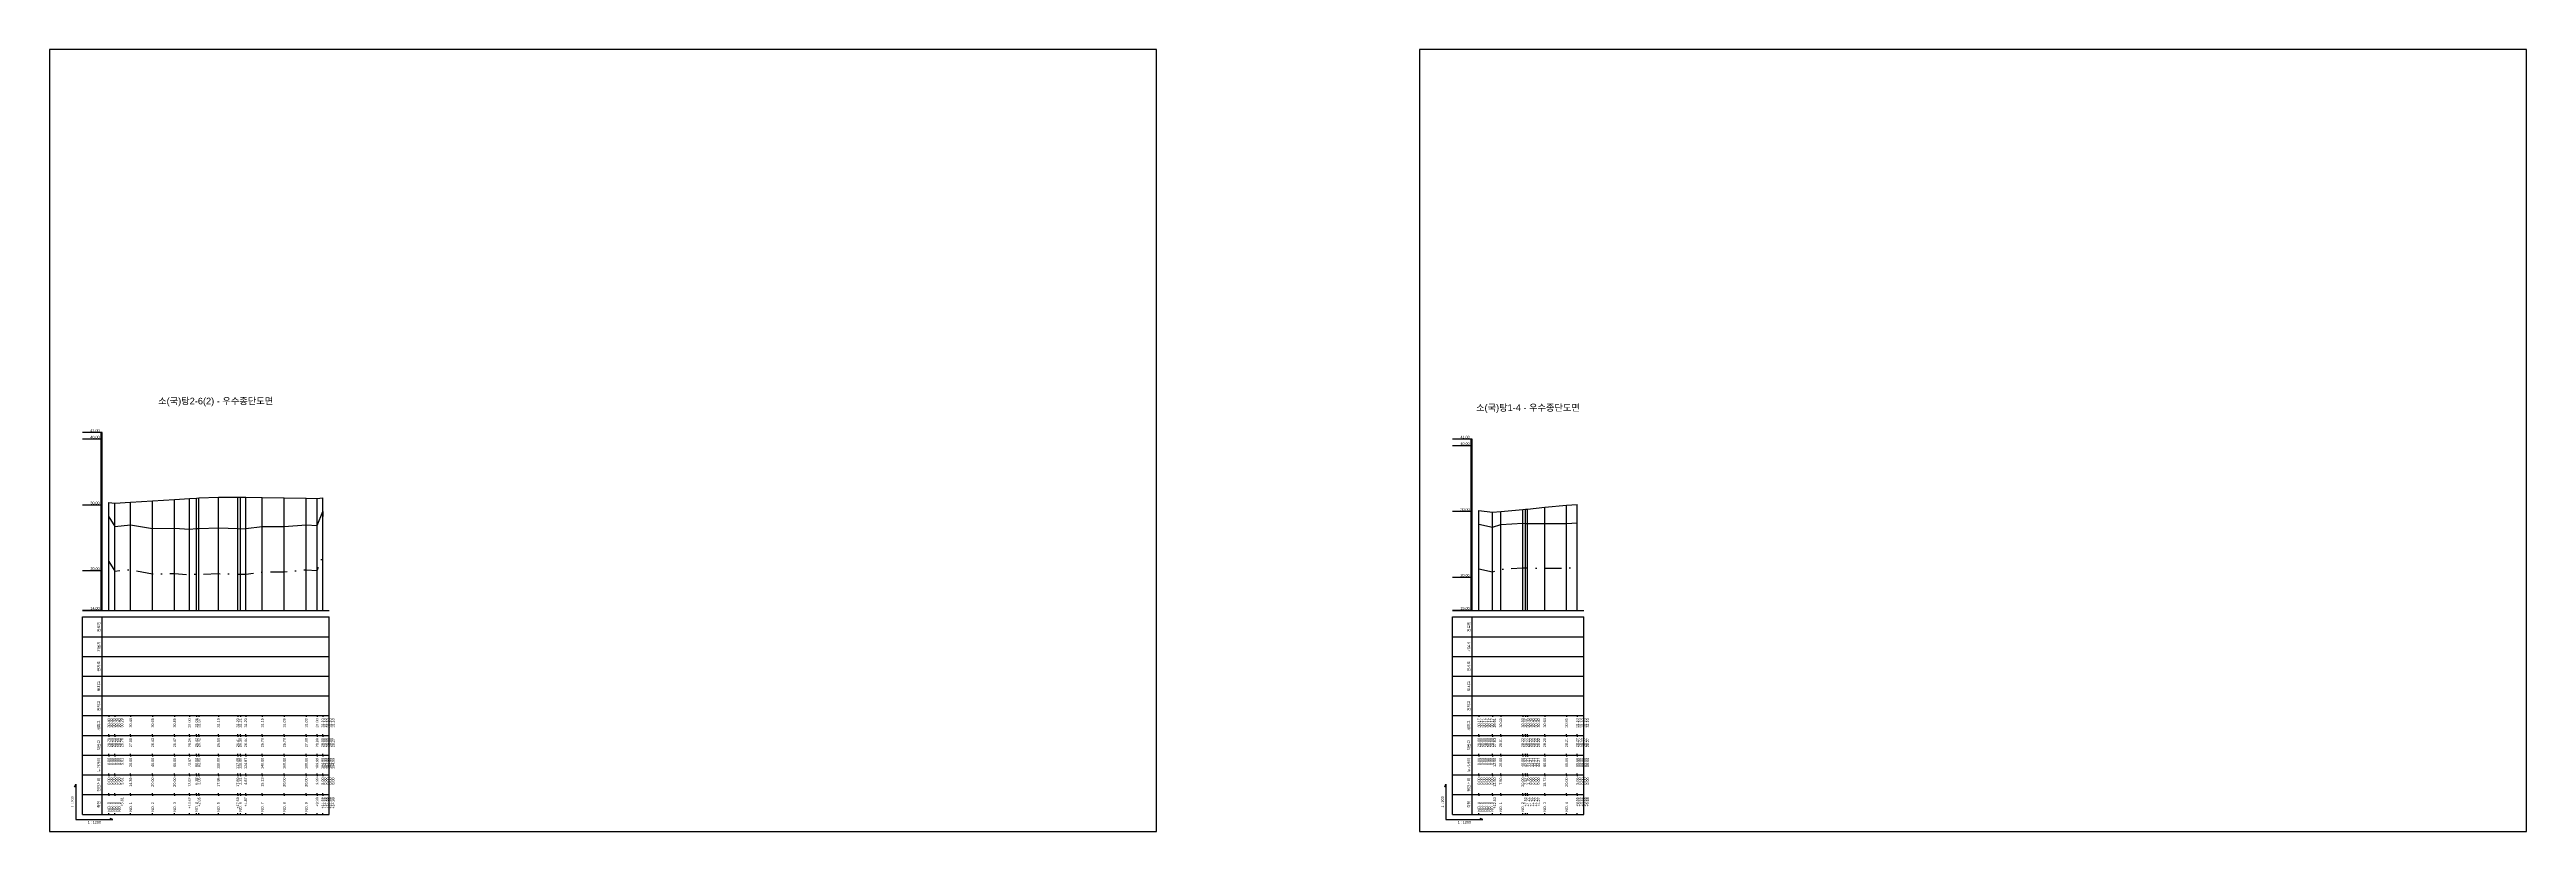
# Model space of a CAD drawing. Header units: millimetres. Extents: x -7351 to 135086, y 1419 to 5643.
# Drawn here: x 71244 to 73126, y 1419 to 2013 of the extents above; entities that cross this region are included whole.
import ezdxf
from ezdxf.enums import TextEntityAlignment as Align

# ---------------------------------------------------------------- set-up
doc = ezdxf.new("R2010")
doc.units = ezdxf.units.MM
doc.linetypes.add('DASHDOT', pattern=[25.4, 12.7, -6.35, 0, -6.35])
for name, color, linetype in [('KZ_종단_계획선', 1, 'Continuous'), ('KZ_종단_노선명', 7, 'Continuous'), ('KZ_종단_도각', 7, 'Continuous'), ('KZ_종단_수직선', 7, 'Continuous'), ('KZ_종단_암선1', 56, 'DASHDOT'), ('KZ_종단_지반선', 3, 'Continuous'), ('KZ_종단_테이블문자', 7, 'Continuous'), ('KZ_종단_테이블선', 7, 'Continuous'), ('KZ_종단_폴대', 7, 'Continuous')]:
    doc.layers.add(name, color=color, linetype=linetype)
doc.styles.get("Standard").update_dxf_attribs({"font": 'arial.ttf'})

msp = doc.modelspace()

# ---------------------------------------------------------------- linework, layer by layer
at = {"layer": 'KZ_종단_계획선'}
for points in [[(71289.4, 1669), (71289.4, 1669), (71289.4, 1669), (71289.4, 1669), (71289.4, 1669), (71294, 1668.5), (71306, 1669.2), (71322.7, 1670.3), (71339.4, 1671.3), (71350.7, 1672), (71356, 1672.3), (71357.7, 1672.4), (71372.7, 1673), (71387.4, 1673.1), (71389.4, 1673.1), (71393.4, 1673), (71406, 1672.8), (71422.7, 1672.5), (71439.4, 1672.2), (71447.7, 1672), (71451.8, 1672.5), (71451.8, 1672.5), (71451.8, 1672.5), (71451.8, 1672.5), (71451.8, 1672.5)], [(72330.4, 1662.9), (72330.4, 1662.9), (72330.4, 1662.9), (72330.4, 1662.9), (72330.4, 1662.9), (72330.4, 1662.9), (72340.8, 1661.6), (72347, 1662.2), (72363.7, 1663.7), (72365.8, 1663.9), (72367.3, 1664), (72367.3, 1664), (72367.3, 1664), (72367.3, 1664), (72367.3, 1664), (72380.4, 1665.3), (72397, 1666.8), (72405.1, 1667.5)]]:
    msp.add_lwpolyline(points, dxfattribs=at)
at = {"layer": 'KZ_종단_도각'}
for points in [[(71244.4, 1419), (72085.4, 1419), (72085.4, 2013), (71244.4, 2013)], [(72285.4, 1419), (73126.4, 1419), (73126.4, 2013), (72285.4, 2013)]]:
    msp.add_lwpolyline(points, close=True, dxfattribs=at)
at = {"layer": 'KZ_종단_수직선'}
for p, q in [((71289.4, 1587), (71289.4, 1669)), ((71289.4, 1587), (71289.4, 1669)), ((71289.4, 1587), (71289.4, 1669)), ((71289.4, 1587), (71289.4, 1669)), ((71289.4, 1587), (71289.4, 1669)), ((71289.4, 1587), (71289.4, 1669)), ((71289.4, 1587), (71289.4, 1669)), ((71289.4, 1587), (71289.4, 1669)), ((71289.4, 1587), (71289.4, 1669)), ((71294, 1587), (71294, 1668.5)), ((71306, 1587), (71306, 1669.2)), ((71322.7, 1587), (71322.7, 1670.3)), ((71339.4, 1587), (71339.4, 1671.3)), ((71350.7, 1587), (71350.7, 1672)), ((71356, 1587), (71356, 1672.3)), ((71357.7, 1587), (71357.7, 1672.4)), ((71372.7, 1587), (71372.7, 1673)), ((71387.4, 1587), (71387.4, 1673.1)), ((71389.4, 1587), (71389.4, 1673.1)), ((71393.4, 1587), (71393.4, 1673)), ((71406, 1587), (71406, 1672.8)), ((71422.7, 1587), (71422.7, 1672.5)), ((71439.4, 1587), (71439.4, 1672.2)), ((71447.7, 1587), (71447.7, 1672)), ((71451.9, 1587), (71451.9, 1672.5)), ((71451.9, 1587), (71451.9, 1672.5)), ((71451.9, 1587), (71451.9, 1672.5)), ((71451.9, 1587), (71451.9, 1672.5)), ((71451.9, 1587), (71451.9, 1672.5)), ((72330.4, 1587), (72330.4, 1662.9)), ((72330.4, 1587), (72330.4, 1662.9)), ((72330.4, 1587), (72330.4, 1662.9)), ((72330.4, 1587), (72330.4, 1662.9)), ((72330.4, 1587), (72330.4, 1662.9)), ((72330.4, 1587), (72330.4, 1662.9)), ((72330.4, 1587), (72330.4, 1662.9)), ((72330.4, 1587), (72330.4, 1662.9)), ((72330.4, 1587), (72330.4, 1662.9)), ((72330.4, 1587), (72330.4, 1662.9)), ((72330.4, 1587), (72330.4, 1662.9)), ((72340.8, 1587), (72340.8, 1661.6)), ((72347, 1587), (72347, 1662.2)), ((72363.7, 1587), (72363.7, 1663.7)), ((72365.8, 1587), (72365.8, 1663.9)), ((72367.3, 1587), (72367.3, 1664)), ((72367.3, 1587), (72367.3, 1664)), ((72367.3, 1587), (72367.3, 1664)), ((72367.3, 1587), (72367.3, 1664)), ((72367.3, 1587), (72367.3, 1664)), ((72380.4, 1587), (72380.4, 1665.3)), ((72397, 1587), (72397, 1666.8)), ((72405.1, 1587), (72405.1, 1667.5)), ((72405.1, 1587), (72405.1, 1667.5)), ((72405.1, 1587), (72405.1, 1667.5)), ((72405.1, 1587), (72405.1, 1667.5)), ((72405.1, 1587), (72405.1, 1667.5))]:
    msp.add_line(p, q, dxfattribs=at)
at = {"layer": 'KZ_종단_암선1', "flags": 128}
for points in [[(71289.4, 1624.1), (71289.4, 1624.1), (71289.4, 1624.1), (71289.4, 1624.1), (71289.4, 1624.2), (71294, 1616.8), (71306, 1617.9), (71322.7, 1614.8), (71339.4, 1614.9), (71350.7, 1614.2), (71356, 1614.5), (71357.7, 1614.5), (71372.7, 1614.9), (71387.4, 1614.4), (71389.4, 1614.4), (71393.4, 1614.6), (71406, 1616.1), (71422.7, 1616.3), (71439.4, 1617.9), (71447.7, 1617.4), (71451.9, 1628.1), (71451.9, 1628.1), (71451.9, 1628.1), (71451.9, 1628.1), (71451.9, 1624.4)], [(72330.4, 1618.1), (72330.4, 1618.1), (72330.4, 1618.1), (72330.4, 1618.1), (72330.4, 1618.1), (72330.4, 1618.5), (72340.8, 1616.3), (72347, 1618.2), (72363.7, 1619.2), (72365.8, 1619.2), (72367.3, 1619.2), (72367.3, 1619.2), (72367.3, 1619.2), (72367.3, 1619.2), (72367.3, 1619.2), (72380.4, 1619.1), (72397, 1619.1), (72405.1, 1619.4), (72405.1, 1619.4), (72405.1, 1619.4), (72405.1, 1619.4), (72405.1, 1619.4)]]:
    msp.add_lwpolyline(points, dxfattribs=at)
at = {"layer": 'KZ_종단_지반선', "flags": 128}
for points in [[(71289.4, 1658), (71289.4, 1658), (71289.4, 1658), (71289.4, 1658), (71289.4, 1658.1), (71294, 1650.8), (71306, 1652), (71322.7, 1649.2), (71339.4, 1649.4), (71350.7, 1648.8), (71356, 1649.1), (71357.7, 1649.2), (71372.7, 1649.6), (71387.4, 1649.1), (71389.4, 1649), (71393.4, 1649.2), (71406, 1650.6), (71422.7, 1650.6), (71439.4, 1652), (71447.7, 1651.4), (71451.9, 1662), (71451.9, 1662), (71451.9, 1662), (71451.9, 1662), (71451.9, 1658.4)], [(72330.4, 1652), (72330.4, 1652), (72330.4, 1652), (72330.4, 1652), (72330.4, 1652), (72330.4, 1652.5), (72340.8, 1650.2), (72347, 1652.1), (72363.7, 1653.2), (72365.8, 1653.1), (72367.3, 1653.1), (72367.3, 1653.1), (72367.3, 1653.1), (72367.3, 1653.1), (72367.3, 1653.1), (72380.4, 1653), (72397, 1653.1), (72405.1, 1653.4), (72405.1, 1653.4), (72405.1, 1653.4), (72405.1, 1653.4), (72405.1, 1653.4)]]:
    msp.add_lwpolyline(points, dxfattribs=at)
at = {"layer": 'KZ_종단_테이블선'}
for p, q in [((71269.4, 1587), (71456.9, 1587)), ((71269.4, 1567), (71269.4, 1582)), ((71269.4, 1582), (71456.9, 1582)), ((71284.4, 1567), (71284.4, 1582)), ((71456.9, 1567), (71456.9, 1582)), ((72310.4, 1587), (72410.1, 1587)), ((72310.4, 1567), (72310.4, 1582)), ((72310.4, 1582), (72410.1, 1582)), ((72325.4, 1567), (72325.4, 1582)), ((72410.1, 1567), (72410.1, 1582)), ((71269.4, 1552), (71269.4, 1567)), ((71269.4, 1567), (71456.9, 1567)), ((71284.4, 1552), (71284.4, 1567)), ((71456.9, 1552), (71456.9, 1567)), ((72310.4, 1552), (72310.4, 1567)), ((72310.4, 1567), (72410.1, 1567)), ((72325.4, 1552), (72325.4, 1567)), ((72410.1, 1552), (72410.1, 1567)), ((71269.4, 1537), (71269.4, 1552)), ((71269.4, 1552), (71456.9, 1552)), ((71284.4, 1537), (71284.4, 1552)), ((71456.9, 1537), (71456.9, 1552)), ((72310.4, 1537), (72310.4, 1552)), ((72310.4, 1552), (72410.1, 1552)), ((72325.4, 1537), (72325.4, 1552)), ((72410.1, 1537), (72410.1, 1552)), ((71269.4, 1522), (71269.4, 1537)), ((71269.4, 1537), (71456.9, 1537)), ((71284.4, 1522), (71284.4, 1537)), ((71456.9, 1522), (71456.9, 1537)), ((72310.4, 1522), (72310.4, 1537)), ((72310.4, 1537), (72410.1, 1537)), ((72325.4, 1522), (72325.4, 1537)), ((72410.1, 1522), (72410.1, 1537)), ((71269.4, 1507), (71269.4, 1522)), ((71269.4, 1522), (71456.9, 1522)), ((71269.4, 1492), (71269.4, 1507)), ((71269.4, 1507), (71456.9, 1507)), ((71284.4, 1507), (71284.4, 1522)), ((71284.4, 1492), (71284.4, 1507)), ((71289.4, 1507), (71289.4, 1506)), ((71289.4, 1507), (71289.4, 1506)), ((71289.4, 1507), (71289.4, 1506)), ((71289.4, 1507), (71289.4, 1506)), ((71289.4, 1507), (71289.4, 1506)), ((71294, 1507), (71294, 1506)), ((71306, 1507), (71306, 1506)), ((71322.7, 1507), (71322.7, 1506)), ((71339.4, 1507), (71339.4, 1506)), ((71350.7, 1507), (71350.7, 1506)), ((71356, 1507), (71356, 1506)), ((71357.7, 1507), (71357.7, 1506)), ((71372.7, 1507), (71372.7, 1506)), ((71387.4, 1507), (71387.4, 1506)), ((71389.4, 1507), (71389.4, 1506)), ((71393.4, 1507), (71393.4, 1506)), ((71406, 1507), (71406, 1506)), ((71422.7, 1507), (71422.7, 1506)), ((71439.4, 1507), (71439.4, 1506)), ((71447.7, 1507), (71447.7, 1506)), ((71451.9, 1507), (71451.9, 1506)), ((71451.9, 1507), (71451.9, 1506)), ((71451.9, 1507), (71451.9, 1506)), ((71451.9, 1507), (71451.9, 1506)), ((71451.9, 1507), (71451.9, 1506)), ((71456.9, 1507), (71456.9, 1522)), ((71456.9, 1492), (71456.9, 1507)), ((72310.4, 1507), (72310.4, 1522)), ((72310.4, 1522), (72410.1, 1522)), ((72310.4, 1492), (72310.4, 1507)), ((72310.4, 1507), (72410.1, 1507)), ((72325.4, 1507), (72325.4, 1522)), ((72325.4, 1492), (72325.4, 1507)), ((72330.4, 1507), (72330.4, 1506)), ((72330.4, 1507), (72330.4, 1506)), ((72330.4, 1507), (72330.4, 1506)), ((72330.4, 1507), (72330.4, 1506)), ((72330.4, 1507), (72330.4, 1506)), ((72330.4, 1507), (72330.4, 1506)), ((72340.8, 1507), (72340.8, 1506)), ((72347, 1507), (72347, 1506)), ((72363.7, 1507), (72363.7, 1506)), ((72365.8, 1507), (72365.8, 1506)), ((72367.3, 1507), (72367.3, 1506)), ((72367.3, 1507), (72367.3, 1506)), ((72367.3, 1507), (72367.3, 1506)), ((72367.3, 1507), (72367.3, 1506)), ((72367.3, 1507), (72367.3, 1506)), ((72380.4, 1507), (72380.4, 1506)), ((72397, 1507), (72397, 1506)), ((72405.1, 1507), (72405.1, 1506)), ((72405.1, 1507), (72405.1, 1506)), ((72405.1, 1507), (72405.1, 1506)), ((72405.1, 1507), (72405.1, 1506)), ((72405.1, 1507), (72405.1, 1506)), ((72410.1, 1507), (72410.1, 1522)), ((72410.1, 1492), (72410.1, 1507)), ((71269.4, 1477), (71269.4, 1492)), ((71269.4, 1492), (71456.9, 1492)), ((71284.4, 1477), (71284.4, 1492)), ((71289.4, 1492), (71289.4, 1493)), ((71289.4, 1492), (71289.4, 1493)), ((71289.4, 1492), (71289.4, 1493)), ((71289.4, 1492), (71289.4, 1493)), ((71289.4, 1492), (71289.4, 1493)), ((71289.4, 1492), (71289.4, 1491)), ((71289.4, 1492), (71289.4, 1491)), ((71289.4, 1492), (71289.4, 1491)), ((71289.4, 1492), (71289.4, 1491)), ((71289.4, 1492), (71289.4, 1491)), ((71294, 1492), (71294, 1493)), ((71294, 1492), (71294, 1491)), ((71306, 1492), (71306, 1493)), ((71306, 1492), (71306, 1491)), ((71322.7, 1492), (71322.7, 1493)), ((71322.7, 1492), (71322.7, 1491)), ((71339.4, 1492), (71339.4, 1493)), ((71339.4, 1492), (71339.4, 1491)), ((71350.7, 1492), (71350.7, 1493)), ((71350.7, 1492), (71350.7, 1491)), ((71356, 1492), (71356, 1493)), ((71356, 1492), (71356, 1491)), ((71357.7, 1492), (71357.7, 1493)), ((71357.7, 1492), (71357.7, 1491)), ((71372.7, 1492), (71372.7, 1493)), ((71372.7, 1492), (71372.7, 1491)), ((71387.4, 1492), (71387.4, 1493)), ((71387.4, 1492), (71387.4, 1491)), ((71389.4, 1492), (71389.4, 1493)), ((71389.4, 1492), (71389.4, 1491)), ((71393.4, 1492), (71393.4, 1493)), ((71393.4, 1492), (71393.4, 1491)), ((71406, 1492), (71406, 1493)), ((71406, 1492), (71406, 1491)), ((71422.7, 1492), (71422.7, 1493)), ((71422.7, 1492), (71422.7, 1491)), ((71439.4, 1492), (71439.4, 1493)), ((71439.4, 1492), (71439.4, 1491)), ((71447.7, 1492), (71447.7, 1493)), ((71447.7, 1492), (71447.7, 1491)), ((71451.9, 1492), (71451.9, 1493)), ((71451.9, 1492), (71451.9, 1493)), ((71451.9, 1492), (71451.9, 1493)), ((71451.9, 1492), (71451.9, 1493)), ((71451.9, 1492), (71451.9, 1493)), ((71451.9, 1492), (71451.9, 1491)), ((71451.9, 1492), (71451.9, 1491)), ((71451.9, 1492), (71451.9, 1491)), ((71451.9, 1492), (71451.9, 1491)), ((71451.9, 1492), (71451.9, 1491)), ((71456.9, 1477), (71456.9, 1492)), ((72310.4, 1477), (72310.4, 1492)), ((72310.4, 1492), (72410.1, 1492)), ((72325.4, 1477), (72325.4, 1492)), ((72330.4, 1492), (72330.4, 1493)), ((72330.4, 1492), (72330.4, 1493)), ((72330.4, 1492), (72330.4, 1493)), ((72330.4, 1492), (72330.4, 1493)), ((72330.4, 1492), (72330.4, 1493)), ((72330.4, 1492), (72330.4, 1493)), ((72330.4, 1492), (72330.4, 1491)), ((72330.4, 1492), (72330.4, 1491)), ((72330.4, 1492), (72330.4, 1491)), ((72330.4, 1492), (72330.4, 1491)), ((72330.4, 1492), (72330.4, 1491)), ((72330.4, 1492), (72330.4, 1491)), ((72340.8, 1492), (72340.8, 1493)), ((72340.8, 1492), (72340.8, 1491)), ((72347, 1492), (72347, 1493)), ((72347, 1492), (72347, 1491)), ((72363.7, 1492), (72363.7, 1493)), ((72363.7, 1492), (72363.7, 1491)), ((72365.8, 1492), (72365.8, 1493)), ((72365.8, 1492), (72365.8, 1491)), ((72367.3, 1492), (72367.3, 1493)), ((72367.3, 1492), (72367.3, 1493)), ((72367.3, 1492), (72367.3, 1493)), ((72367.3, 1492), (72367.3, 1493)), ((72367.3, 1492), (72367.3, 1493)), ((72367.3, 1492), (72367.3, 1491)), ((72367.3, 1492), (72367.3, 1491)), ((72367.3, 1492), (72367.3, 1491)), ((72367.3, 1492), (72367.3, 1491)), ((72367.3, 1492), (72367.3, 1491)), ((72380.4, 1492), (72380.4, 1493)), ((72380.4, 1492), (72380.4, 1491)), ((72397, 1492), (72397, 1493)), ((72397, 1492), (72397, 1491)), ((72405.1, 1492), (72405.1, 1493)), ((72405.1, 1492), (72405.1, 1493)), ((72405.1, 1492), (72405.1, 1493)), ((72405.1, 1492), (72405.1, 1493)), ((72405.1, 1492), (72405.1, 1493)), ((72405.1, 1492), (72405.1, 1491)), ((72405.1, 1492), (72405.1, 1491)), ((72405.1, 1492), (72405.1, 1491)), ((72405.1, 1492), (72405.1, 1491)), ((72405.1, 1492), (72405.1, 1491)), ((72410.1, 1477), (72410.1, 1492)), ((71269.4, 1462), (71269.4, 1477)), ((71269.4, 1477), (71456.9, 1477)), ((71284.4, 1462), (71284.4, 1477)), ((71289.4, 1477), (71289.4, 1478)), ((71289.4, 1477), (71289.4, 1478)), ((71289.4, 1477), (71289.4, 1478)), ((71289.4, 1477), (71289.4, 1478)), ((71289.4, 1477), (71289.4, 1478)), ((71289.4, 1477), (71289.4, 1476)), ((71289.4, 1477), (71289.4, 1476)), ((71289.4, 1477), (71289.4, 1476)), ((71289.4, 1477), (71289.4, 1476)), ((71289.4, 1477), (71289.4, 1476)), ((71294, 1477), (71294, 1478)), ((71294, 1477), (71294, 1476)), ((71306, 1477), (71306, 1478)), ((71306, 1477), (71306, 1476)), ((71322.7, 1477), (71322.7, 1478)), ((71322.7, 1477), (71322.7, 1476)), ((71339.4, 1477), (71339.4, 1478)), ((71339.4, 1477), (71339.4, 1476)), ((71350.7, 1477), (71350.7, 1478)), ((71350.7, 1477), (71350.7, 1476)), ((71356, 1477), (71356, 1478)), ((71356, 1477), (71356, 1476)), ((71357.7, 1477), (71357.7, 1478)), ((71357.7, 1477), (71357.7, 1476)), ((71372.7, 1477), (71372.7, 1478)), ((71372.7, 1477), (71372.7, 1476)), ((71387.4, 1477), (71387.4, 1478)), ((71387.4, 1477), (71387.4, 1476)), ((71389.4, 1477), (71389.4, 1478)), ((71389.4, 1477), (71389.4, 1476)), ((71393.4, 1477), (71393.4, 1478)), ((71393.4, 1477), (71393.4, 1476)), ((71406, 1477), (71406, 1478)), ((71406, 1477), (71406, 1476)), ((71422.7, 1477), (71422.7, 1478)), ((71422.7, 1477), (71422.7, 1476)), ((71439.4, 1477), (71439.4, 1478)), ((71439.4, 1477), (71439.4, 1476)), ((71447.7, 1477), (71447.7, 1478)), ((71447.7, 1477), (71447.7, 1476)), ((71451.9, 1477), (71451.9, 1478)), ((71451.9, 1477), (71451.9, 1478)), ((71451.9, 1477), (71451.9, 1478)), ((71451.9, 1477), (71451.9, 1478)), ((71451.9, 1477), (71451.9, 1478)), ((71451.9, 1477), (71451.9, 1476)), ((71451.9, 1477), (71451.9, 1476)), ((71451.9, 1477), (71451.9, 1476)), ((71451.9, 1477), (71451.9, 1476)), ((71451.9, 1477), (71451.9, 1476)), ((71456.9, 1462), (71456.9, 1477)), ((72310.4, 1462), (72310.4, 1477)), ((72310.4, 1477), (72410.1, 1477)), ((72325.4, 1462), (72325.4, 1477)), ((72330.4, 1477), (72330.4, 1478)), ((72330.4, 1477), (72330.4, 1478)), ((72330.4, 1477), (72330.4, 1478)), ((72330.4, 1477), (72330.4, 1478)), ((72330.4, 1477), (72330.4, 1478)), ((72330.4, 1477), (72330.4, 1478)), ((72330.4, 1477), (72330.4, 1476)), ((72330.4, 1477), (72330.4, 1476)), ((72330.4, 1477), (72330.4, 1476)), ((72330.4, 1477), (72330.4, 1476)), ((72330.4, 1477), (72330.4, 1476)), ((72330.4, 1477), (72330.4, 1476)), ((72340.8, 1477), (72340.8, 1478)), ((72340.8, 1477), (72340.8, 1476)), ((72347, 1477), (72347, 1478)), ((72347, 1477), (72347, 1476)), ((72363.7, 1477), (72363.7, 1478)), ((72363.7, 1477), (72363.7, 1476)), ((72365.8, 1477), (72365.8, 1478)), ((72365.8, 1477), (72365.8, 1476)), ((72367.3, 1477), (72367.3, 1478)), ((72367.3, 1477), (72367.3, 1478)), ((72367.3, 1477), (72367.3, 1478)), ((72367.3, 1477), (72367.3, 1478)), ((72367.3, 1477), (72367.3, 1478)), ((72367.3, 1477), (72367.3, 1476)), ((72367.3, 1477), (72367.3, 1476)), ((72367.3, 1477), (72367.3, 1476)), ((72367.3, 1477), (72367.3, 1476)), ((72367.3, 1477), (72367.3, 1476)), ((72380.4, 1477), (72380.4, 1478)), ((72380.4, 1477), (72380.4, 1476)), ((72397, 1477), (72397, 1478)), ((72397, 1477), (72397, 1476)), ((72405.1, 1477), (72405.1, 1478)), ((72405.1, 1477), (72405.1, 1478)), ((72405.1, 1477), (72405.1, 1478)), ((72405.1, 1477), (72405.1, 1478)), ((72405.1, 1477), (72405.1, 1478)), ((72405.1, 1477), (72405.1, 1476)), ((72405.1, 1477), (72405.1, 1476)), ((72405.1, 1477), (72405.1, 1476)), ((72405.1, 1477), (72405.1, 1476)), ((72405.1, 1477), (72405.1, 1476)), ((72410.1, 1462), (72410.1, 1477)), ((71269.4, 1447), (71269.4, 1462)), ((71269.4, 1462), (71456.9, 1462)), ((71284.4, 1447), (71284.4, 1462)), ((71289.4, 1462), (71289.4, 1463)), ((71289.4, 1462), (71289.4, 1463)), ((71289.4, 1462), (71289.4, 1463)), ((71289.4, 1462), (71289.4, 1463)), ((71289.4, 1462), (71289.4, 1463)), ((71289.4, 1462), (71289.4, 1461)), ((71289.4, 1462), (71289.4, 1461)), ((71289.4, 1462), (71289.4, 1461)), ((71289.4, 1462), (71289.4, 1461)), ((71289.4, 1462), (71289.4, 1461)), ((71294, 1462), (71294, 1463)), ((71294, 1462), (71294, 1461)), ((71306, 1462), (71306, 1463)), ((71306, 1462), (71306, 1461)), ((71322.7, 1462), (71322.7, 1463)), ((71322.7, 1462), (71322.7, 1461)), ((71339.4, 1462), (71339.4, 1463)), ((71339.4, 1462), (71339.4, 1461)), ((71350.7, 1462), (71350.7, 1463)), ((71350.7, 1462), (71350.7, 1461)), ((71356, 1462), (71356, 1463)), ((71356, 1462), (71356, 1461)), ((71357.7, 1462), (71357.7, 1463)), ((71357.7, 1462), (71357.7, 1461)), ((71372.7, 1462), (71372.7, 1463)), ((71372.7, 1462), (71372.7, 1461)), ((71387.4, 1462), (71387.4, 1463)), ((71387.4, 1462), (71387.4, 1461)), ((71389.4, 1462), (71389.4, 1463)), ((71389.4, 1462), (71389.4, 1461)), ((71393.4, 1462), (71393.4, 1463)), ((71393.4, 1462), (71393.4, 1461)), ((71406, 1462), (71406, 1463)), ((71406, 1462), (71406, 1461)), ((71422.7, 1462), (71422.7, 1463)), ((71422.7, 1462), (71422.7, 1461)), ((71439.4, 1462), (71439.4, 1463)), ((71439.4, 1462), (71439.4, 1461)), ((71447.7, 1462), (71447.7, 1463)), ((71447.7, 1462), (71447.7, 1461)), ((71451.9, 1462), (71451.9, 1463)), ((71451.9, 1462), (71451.9, 1463)), ((71451.9, 1462), (71451.9, 1463)), ((71451.9, 1462), (71451.9, 1463)), ((71451.9, 1462), (71451.9, 1463)), ((71451.9, 1462), (71451.9, 1461)), ((71451.9, 1462), (71451.9, 1461)), ((71451.9, 1462), (71451.9, 1461)), ((71451.9, 1462), (71451.9, 1461)), ((71451.9, 1462), (71451.9, 1461)), ((71456.9, 1447), (71456.9, 1462)), ((72310.4, 1447), (72310.4, 1462)), ((72310.4, 1462), (72410.1, 1462)), ((72325.4, 1447), (72325.4, 1462)), ((72330.4, 1462), (72330.4, 1463)), ((72330.4, 1462), (72330.4, 1463)), ((72330.4, 1462), (72330.4, 1463)), ((72330.4, 1462), (72330.4, 1463)), ((72330.4, 1462), (72330.4, 1463)), ((72330.4, 1462), (72330.4, 1463)), ((72330.4, 1462), (72330.4, 1461)), ((72330.4, 1462), (72330.4, 1461)), ((72330.4, 1462), (72330.4, 1461)), ((72330.4, 1462), (72330.4, 1461)), ((72330.4, 1462), (72330.4, 1461)), ((72330.4, 1462), (72330.4, 1461)), ((72340.8, 1462), (72340.8, 1463)), ((72340.8, 1462), (72340.8, 1461)), ((72347, 1462), (72347, 1463)), ((72347, 1462), (72347, 1461)), ((72363.7, 1462), (72363.7, 1463)), ((72363.7, 1462), (72363.7, 1461)), ((72365.8, 1462), (72365.8, 1463)), ((72365.8, 1462), (72365.8, 1461)), ((72367.3, 1462), (72367.3, 1463)), ((72367.3, 1462), (72367.3, 1463)), ((72367.3, 1462), (72367.3, 1463)), ((72367.3, 1462), (72367.3, 1463)), ((72367.3, 1462), (72367.3, 1463)), ((72367.3, 1462), (72367.3, 1461)), ((72367.3, 1462), (72367.3, 1461)), ((72367.3, 1462), (72367.3, 1461)), ((72367.3, 1462), (72367.3, 1461)), ((72367.3, 1462), (72367.3, 1461)), ((72380.4, 1462), (72380.4, 1463)), ((72380.4, 1462), (72380.4, 1461)), ((72397, 1462), (72397, 1463)), ((72397, 1462), (72397, 1461)), ((72405.1, 1462), (72405.1, 1463)), ((72405.1, 1462), (72405.1, 1463)), ((72405.1, 1462), (72405.1, 1463)), ((72405.1, 1462), (72405.1, 1463)), ((72405.1, 1462), (72405.1, 1463)), ((72405.1, 1462), (72405.1, 1461)), ((72405.1, 1462), (72405.1, 1461)), ((72405.1, 1462), (72405.1, 1461)), ((72405.1, 1462), (72405.1, 1461)), ((72405.1, 1462), (72405.1, 1461)), ((72410.1, 1447), (72410.1, 1462)), ((71269.4, 1432), (71269.4, 1447)), ((71269.4, 1447), (71456.9, 1447)), ((71269.4, 1432), (71456.9, 1432)), ((71284.4, 1432), (71284.4, 1447)), ((71289.4, 1447), (71289.4, 1448)), ((71289.4, 1447), (71289.4, 1448)), ((71289.4, 1447), (71289.4, 1448)), ((71289.4, 1447), (71289.4, 1448)), ((71289.4, 1447), (71289.4, 1448)), ((71289.4, 1447), (71289.4, 1446)), ((71289.4, 1447), (71289.4, 1446)), ((71289.4, 1447), (71289.4, 1446)), ((71289.4, 1447), (71289.4, 1446)), ((71289.4, 1447), (71289.4, 1446)), ((71289.4, 1432), (71289.4, 1433)), ((71289.4, 1432), (71289.4, 1433)), ((71289.4, 1432), (71289.4, 1433)), ((71289.4, 1432), (71289.4, 1433)), ((71289.4, 1432), (71289.4, 1433)), ((71294, 1447), (71294, 1448)), ((71294, 1447), (71294, 1446)), ((71294, 1432), (71294, 1433)), ((71306, 1447), (71306, 1448)), ((71306, 1447), (71306, 1446)), ((71306, 1432), (71306, 1433)), ((71322.7, 1447), (71322.7, 1448)), ((71322.7, 1447), (71322.7, 1446)), ((71322.7, 1432), (71322.7, 1433)), ((71339.4, 1447), (71339.4, 1448)), ((71339.4, 1447), (71339.4, 1446)), ((71339.4, 1432), (71339.4, 1433)), ((71350.7, 1447), (71350.7, 1448)), ((71350.7, 1447), (71350.7, 1446)), ((71350.7, 1432), (71350.7, 1433)), ((71356, 1447), (71356, 1448)), ((71356, 1447), (71356, 1446)), ((71356, 1432), (71356, 1433)), ((71357.7, 1447), (71357.7, 1448)), ((71357.7, 1447), (71357.7, 1446)), ((71357.7, 1432), (71357.7, 1433)), ((71372.7, 1447), (71372.7, 1448)), ((71372.7, 1447), (71372.7, 1446)), ((71372.7, 1432), (71372.7, 1433)), ((71387.4, 1447), (71387.4, 1448)), ((71387.4, 1447), (71387.4, 1446)), ((71387.4, 1432), (71387.4, 1433)), ((71389.4, 1447), (71389.4, 1448)), ((71389.4, 1447), (71389.4, 1446)), ((71389.4, 1432), (71389.4, 1433)), ((71393.4, 1447), (71393.4, 1448)), ((71393.4, 1447), (71393.4, 1446)), ((71393.4, 1432), (71393.4, 1433)), ((71406, 1447), (71406, 1448)), ((71406, 1447), (71406, 1446)), ((71406, 1432), (71406, 1433)), ((71422.7, 1447), (71422.7, 1448)), ((71422.7, 1447), (71422.7, 1446)), ((71422.7, 1432), (71422.7, 1433)), ((71439.4, 1447), (71439.4, 1448)), ((71439.4, 1447), (71439.4, 1446)), ((71439.4, 1432), (71439.4, 1433)), ((71447.7, 1447), (71447.7, 1448)), ((71447.7, 1447), (71447.7, 1446)), ((71447.7, 1432), (71447.7, 1433)), ((71451.9, 1447), (71451.9, 1448)), ((71451.9, 1447), (71451.9, 1448)), ((71451.9, 1447), (71451.9, 1448)), ((71451.9, 1447), (71451.9, 1448)), ((71451.9, 1447), (71451.9, 1448)), ((71451.9, 1447), (71451.9, 1446)), ((71451.9, 1447), (71451.9, 1446)), ((71451.9, 1447), (71451.9, 1446)), ((71451.9, 1447), (71451.9, 1446)), ((71451.9, 1447), (71451.9, 1446)), ((71451.9, 1432), (71451.9, 1433)), ((71451.9, 1432), (71451.9, 1433)), ((71451.9, 1432), (71451.9, 1433)), ((71451.9, 1432), (71451.9, 1433)), ((71451.9, 1432), (71451.9, 1433)), ((71456.9, 1432), (71456.9, 1447)), ((72310.4, 1432), (72310.4, 1447)), ((72310.4, 1447), (72410.1, 1447)), ((72310.4, 1432), (72410.1, 1432)), ((72325.4, 1432), (72325.4, 1447)), ((72330.4, 1447), (72330.4, 1448)), ((72330.4, 1447), (72330.4, 1448)), ((72330.4, 1447), (72330.4, 1448)), ((72330.4, 1447), (72330.4, 1448)), ((72330.4, 1447), (72330.4, 1448)), ((72330.4, 1447), (72330.4, 1448)), ((72330.4, 1447), (72330.4, 1446)), ((72330.4, 1447), (72330.4, 1446)), ((72330.4, 1447), (72330.4, 1446)), ((72330.4, 1447), (72330.4, 1446)), ((72330.4, 1447), (72330.4, 1446)), ((72330.4, 1447), (72330.4, 1446)), ((72330.4, 1432), (72330.4, 1433)), ((72330.4, 1432), (72330.4, 1433)), ((72330.4, 1432), (72330.4, 1433)), ((72330.4, 1432), (72330.4, 1433)), ((72330.4, 1432), (72330.4, 1433)), ((72330.4, 1432), (72330.4, 1433)), ((72340.8, 1447), (72340.8, 1448)), ((72340.8, 1447), (72340.8, 1446)), ((72340.8, 1432), (72340.8, 1433)), ((72347, 1447), (72347, 1448)), ((72347, 1447), (72347, 1446)), ((72347, 1432), (72347, 1433)), ((72363.7, 1447), (72363.7, 1448)), ((72363.7, 1447), (72363.7, 1446)), ((72363.7, 1432), (72363.7, 1433)), ((72365.8, 1447), (72365.8, 1448)), ((72365.8, 1447), (72365.8, 1446)), ((72365.8, 1432), (72365.8, 1433)), ((72367.3, 1447), (72367.3, 1448)), ((72367.3, 1447), (72367.3, 1448)), ((72367.3, 1447), (72367.3, 1448)), ((72367.3, 1447), (72367.3, 1448)), ((72367.3, 1447), (72367.3, 1448)), ((72367.3, 1447), (72367.3, 1446)), ((72367.3, 1447), (72367.3, 1446)), ((72367.3, 1447), (72367.3, 1446)), ((72367.3, 1447), (72367.3, 1446)), ((72367.3, 1447), (72367.3, 1446)), ((72367.3, 1432), (72367.3, 1433)), ((72367.3, 1432), (72367.3, 1433)), ((72367.3, 1432), (72367.3, 1433)), ((72367.3, 1432), (72367.3, 1433)), ((72367.3, 1432), (72367.3, 1433)), ((72380.4, 1447), (72380.4, 1448)), ((72380.4, 1447), (72380.4, 1446)), ((72380.4, 1432), (72380.4, 1433)), ((72397, 1447), (72397, 1448)), ((72397, 1447), (72397, 1446)), ((72397, 1432), (72397, 1433)), ((72405.1, 1447), (72405.1, 1448)), ((72405.1, 1447), (72405.1, 1448)), ((72405.1, 1447), (72405.1, 1448)), ((72405.1, 1447), (72405.1, 1448)), ((72405.1, 1447), (72405.1, 1448)), ((72405.1, 1447), (72405.1, 1446)), ((72405.1, 1447), (72405.1, 1446)), ((72405.1, 1447), (72405.1, 1446)), ((72405.1, 1447), (72405.1, 1446)), ((72405.1, 1447), (72405.1, 1446)), ((72405.1, 1432), (72405.1, 1433)), ((72405.1, 1432), (72405.1, 1433)), ((72405.1, 1432), (72405.1, 1433)), ((72405.1, 1432), (72405.1, 1433)), ((72405.1, 1432), (72405.1, 1433)), ((72410.1, 1432), (72410.1, 1447))]:
    msp.add_line(p, q, dxfattribs=at)
for points in [[(71264.4, 1453), (71263.4, 1453), (71264.4, 1455), (71264.4, 1428), (71292.4, 1428), (71290.4, 1429), (71290.4, 1428)], [(72305.4, 1453), (72304.4, 1453), (72305.4, 1455), (72305.4, 1428), (72333.4, 1428), (72331.4, 1429), (72331.4, 1428)]]:
    msp.add_lwpolyline(points, dxfattribs=at)
at = {"layer": 'KZ_종단_폴대'}
for p, q in [((71284.4, 1722), (71269.4, 1722)), ((71284.4, 1717), (71269.4, 1717)), ((72325.4, 1717), (72310.4, 1717)), ((72325.4, 1712), (72310.4, 1712)), ((71284.4, 1667), (71269.4, 1667)), ((72325.4, 1662), (72310.4, 1662)), ((71284.4, 1617), (71269.4, 1617)), ((72325.4, 1612), (72310.4, 1612)), ((71284.4, 1587), (71269.4, 1587)), ((72325.4, 1587), (72310.4, 1587))]:
    msp.add_line(p, q, dxfattribs=at)
for points in [[(71284.4, 1587), (71284.4, 1722), (71283.4, 1722), (71283.4, 1587), (71284.4, 1587)], [(72325.4, 1587), (72325.4, 1717), (72324.4, 1717), (72324.4, 1587), (72325.4, 1587)]]:
    msp.add_lwpolyline(points, dxfattribs=at)
for points in [[(71283.9, 1707, 1, 1, 0), (71283.9, 1717, 1, 1, 0)], [(71283.9, 1687, 1, 1, 0), (71283.9, 1697, 1, 1, 0)], [(72324.9, 1702, 1, 1, 0), (72324.9, 1712, 1, 1, 0)], [(71283.9, 1667, 1, 1, 0), (71283.9, 1677, 1, 1, 0)], [(72324.9, 1682, 1, 1, 0), (72324.9, 1692, 1, 1, 0)], [(71283.9, 1647, 1, 1, 0), (71283.9, 1657, 1, 1, 0)], [(72324.9, 1662, 1, 1, 0), (72324.9, 1672, 1, 1, 0)], [(71283.9, 1627, 1, 1, 0), (71283.9, 1637, 1, 1, 0)], [(72324.9, 1642, 1, 1, 0), (72324.9, 1652, 1, 1, 0)], [(72324.9, 1622, 1, 1, 0), (72324.9, 1632, 1, 1, 0)], [(71283.9, 1607, 1, 1, 0), (71283.9, 1617, 1, 1, 0)], [(72324.9, 1602, 1, 1, 0), (72324.9, 1612, 1, 1, 0)], [(71283.9, 1587, 1, 1, 0), (71283.9, 1597, 1, 1, 0)], [(72324.9, 1587, 1, 1, 0), (72324.9, 1592, 1, 1, 0)]]:
    msp.add_lwpolyline(points, format="xyseb", dxfattribs=at)

# ---------------------------------------------------------------- texts
at = {"layer": 'KZ_종단_노선명'}
for s, p in [('소(국)탕2-6(2) - 우수종단도면', (71370.6, 1742)), ('소(국)탕1-4 - 우수종단도면', (72367.7, 1737))]:
    msp.add_text(s, height=5, dxfattribs=at).set_placement(p, align=Align.BOTTOM_CENTER)
at = {"layer": 'KZ_종단_테이블문자'}
for s, p in [('30.40', (71289.4, 1505)), ('28.20', (71289.4, 1490)), ('30.40', (71291.4, 1505)), ('28.20', (71291.4, 1490)), ('30.40', (71293.4, 1505)), ('28.20', (71293.4, 1490)), ('30.40', (71295.4, 1505)), ('28.20', (71295.4, 1490)), ('30.40', (71297.4, 1505)), ('28.22', (71297.4, 1490)), ('30.29', (71299.4, 1505)), ('26.76', (71299.4, 1490)), ('30.44', (71306, 1505)), ('27.00', (71306, 1490)), ('30.65', (71322.7, 1505)), ('26.43', (71322.7, 1490)), ('30.85', (71339.4, 1505)), ('26.47', (71339.4, 1490)), ('31.00', (71350.7, 1505)), ('26.36', (71350.7, 1490)), ('31.06', (71356, 1505)), ('26.42', (71356, 1490)), ('31.07', (71358, 1505)), ('26.42', (71358, 1490)), ('31.19', (71372.7, 1505)), ('26.50', (71372.7, 1490)), ('31.20', (71387.4, 1505)), ('26.41', (71387.4, 1490)), ('31.21', (71389.4, 1505)), ('26.39', (71389.4, 1490)), ('31.20', (71393.4, 1505)), ('26.44', (71393.4, 1490)), ('31.15', (71406, 1505)), ('26.70', (71406, 1490)), ('31.09', (71422.7, 1505)), ('26.70', (71422.7, 1490)), ('31.03', (71439.4, 1505)), ('27.00', (71439.4, 1490)), ('31.00', (71447.7, 1505)), ('26.88', (71447.7, 1490)), ('31.10', (71451.9, 1505)), ('29.00', (71451.9, 1490)), ('31.10', (71453.9, 1505)), ('29.00', (71453.9, 1490)), ('31.10', (71455.9, 1505)), ('29.00', (71455.9, 1490)), ('31.10', (71457.9, 1505)), ('29.00', (71457.9, 1490)), ('31.10', (71459.9, 1505)), ('28.27', (71459.9, 1490)), ('30.17', (72330.4, 1505)), ('28.00', (72330.4, 1490)), ('30.17', (72332.4, 1505)), ('28.00', (72332.4, 1490)), ('30.17', (72334.4, 1505)), ('28.00', (72334.4, 1490)), ('30.17', (72336.4, 1505)), ('28.00', (72336.4, 1490)), ('30.17', (72338.4, 1505)), ('28.00', (72338.4, 1490)), ('30.17', (72340.4, 1505)), ('28.08', (72340.4, 1490)), ('29.91', (72342.4, 1505)), ('27.63', (72342.4, 1490)), ('30.03', (72347, 1505)), ('28.01', (72347, 1490)), ('30.33', (72363.7, 1505)), ('28.22', (72363.7, 1490)), ('30.37', (72365.8, 1505)), ('28.22', (72365.8, 1490)), ('30.40', (72367.8, 1505)), ('28.22', (72367.8, 1490)), ('30.40', (72369.8, 1505)), ('28.22', (72369.8, 1490)), ('30.40', (72371.8, 1505)), ('28.22', (72371.8, 1490)), ('30.40', (72373.8, 1505)), ('28.22', (72373.8, 1490)), ('30.40', (72375.8, 1505)), ('28.22', (72375.8, 1490)), ('30.64', (72380.4, 1505)), ('28.20', (72380.4, 1490)), ('30.95', (72397, 1505)), ('28.21', (72397, 1490)), ('31.10', (72405.1, 1505)), ('28.27', (72405.1, 1490)), ('31.10', (72407.1, 1505)), ('28.27', (72407.1, 1490)), ('31.10', (72409.1, 1505)), ('28.27', (72409.1, 1490)), ('31.10', (72411.1, 1505)), ('28.27', (72411.1, 1490)), ('31.10', (72413.1, 1505)), ('28.27', (72413.1, 1490)), ('0.00', (71289.4, 1475)), ('0.00', (71291.4, 1475)), ('0.00', (71293.4, 1475)), ('0.00', (71295.4, 1475)), ('0.00', (71297.4, 1475)), ('5.61', (71299.4, 1475)), ('20.00', (71306, 1475)), ('40.00', (71322.7, 1475)), ('60.00', (71339.4, 1475)), ('73.62', (71350.7, 1475)), ('80.00', (71356, 1475)), ('82.05', (71358, 1475)), ('100.00', (71372.7, 1475)), ('117.69', (71387.4, 1475)), ('120.00', (71389.4, 1475)), ('124.87', (71393.4, 1475)), ('140.00', (71406, 1475)), ('160.00', (71422.7, 1475)), ('180.00', (71439.4, 1475)), ('189.99', (71447.7, 1475)), ('194.99', (71451.9, 1475)), ('194.99', (71453.9, 1475)), ('194.99', (71455.9, 1475)), ('194.99', (71457.9, 1475)), ('194.99', (71459.9, 1475)), ('0.00', (72330.4, 1475)), ('0.00', (72332.4, 1475)), ('0.00', (72334.4, 1475)), ('0.00', (72336.4, 1475)), ('0.00', (72338.4, 1475)), ('0.00', (72340.4, 1475)), ('12.50', (72342.4, 1475)), ('20.00', (72347, 1475)), ('40.00', (72363.7, 1475)), ('42.52', (72365.8, 1475)), ('44.27', (72367.8, 1475)), ('44.27', (72369.8, 1475)), ('44.27', (72371.8, 1475)), ('44.27', (72373.8, 1475)), ('44.27', (72375.8, 1475)), ('60.00', (72380.4, 1475)), ('80.00', (72397, 1475)), ('89.66', (72405.1, 1475)), ('89.66', (72407.1, 1475)), ('89.66', (72409.1, 1475)), ('89.66', (72411.1, 1475)), ('89.66', (72413.1, 1475)), ('0.00', (71289.4, 1460)), ('0.00', (71291.4, 1460)), ('0.00', (71293.4, 1460)), ('0.00', (71295.4, 1460)), ('0.00', (71297.4, 1460)), ('5.61', (71299.4, 1460)), ('14.39', (71306, 1460)), ('20.00', (71322.7, 1460)), ('20.00', (71339.4, 1460)), ('13.62', (71350.7, 1460)), ('6.38', (71356, 1460)), ('2.05', (71358, 1460)), ('17.95', (71372.7, 1460)), ('17.69', (71387.4, 1460)), ('2.31', (71389.4, 1460)), ('4.87', (71393.4, 1460)), ('15.13', (71406, 1460)), ('20.00', (71422.7, 1460)), ('20.00', (71439.4, 1460)), ('9.99', (71447.7, 1460)), ('5.00', (71451.9, 1460)), ('0.00', (71453.9, 1460)), ('0.00', (71455.9, 1460)), ('0.00', (71457.9, 1460)), ('0.00', (71459.9, 1460)), ('0.00', (72330.4, 1460)), ('0.00', (72332.4, 1460)), ('0.00', (72334.4, 1460)), ('0.00', (72336.4, 1460)), ('0.00', (72338.4, 1460)), ('0.00', (72340.4, 1460)), ('12.50', (72342.4, 1460)), ('7.50', (72347, 1460)), ('20.00', (72363.7, 1460)), ('2.52', (72365.8, 1460)), ('1.76', (72367.8, 1460)), ('0.00', (72369.8, 1460)), ('0.00', (72371.8, 1460)), ('0.00', (72373.8, 1460)), ('0.00', (72375.8, 1460)), ('15.73', (72380.4, 1460)), ('20.00', (72397, 1460)), ('9.66', (72405.1, 1460)), ('0.00', (72407.1, 1460)), ('0.00', (72409.1, 1460)), ('0.00', (72411.1, 1460)), ('0.00', (72413.1, 1460)), ('+5.61', (71299.4, 1445)), ('+13.62', (71350.7, 1445)), ('+2.05', (71358, 1445)), ('+17.69', (71387.4, 1445)), ('+4.87', (71393.4, 1445)), ('+9.99', (71447.7, 1445)), ('+14.99', (71451.9, 1445)), ('+14.99', (71453.9, 1445)), ('+14.99', (71455.9, 1445)), ('+14.99', (71457.9, 1445)), ('+14.99', (71459.9, 1445)), ('+12.50', (72342.4, 1445)), ('+2.52', (72365.8, 1445)), ('+4.27', (72367.8, 1445)), ('+4.27', (72369.8, 1445)), ('+4.27', (72371.8, 1445)), ('+4.27', (72373.8, 1445)), ('+4.27', (72375.8, 1445)), ('+9.66', (72405.1, 1445)), ('+9.66', (72407.1, 1445)), ('+9.66', (72409.1, 1445)), ('+9.66', (72411.1, 1445)), ('+9.66', (72413.1, 1445))]:
    msp.add_text(s, height=2, rotation=90, dxfattribs=at).set_placement(p, align=Align.MIDDLE_RIGHT)
for s, p in [('NO. 0', (71289.4, 1434)), ('NO. 0', (71291.4, 1434)), ('NO. 0', (71293.4, 1434)), ('NO. 0', (71295.4, 1434)), ('NO. 0', (71297.4, 1434)), ('NO. 1', (71306, 1434)), ('NO. 2', (71322.7, 1434)), ('NO. 3', (71339.4, 1434)), ('NO. 4', (71356, 1434)), ('NO. 5', (71372.7, 1434)), ('NO. 6', (71389.4, 1434)), ('NO. 7', (71406, 1434)), ('NO. 8', (71422.7, 1434)), ('NO. 9', (71439.4, 1434)), ('NO. 0', (72330.4, 1434)), ('NO. 0', (72332.4, 1434)), ('NO. 0', (72334.4, 1434)), ('NO. 0', (72336.4, 1434)), ('NO. 0', (72338.4, 1434)), ('NO. 0', (72340.4, 1434)), ('NO. 1', (72347, 1434)), ('NO. 2', (72363.7, 1434)), ('NO. 3', (72380.4, 1434)), ('NO. 4', (72397, 1434))]:
    msp.add_text(s, height=2, rotation=90, dxfattribs=at).set_placement(p, align=Align.MIDDLE_LEFT)
at = {"layer": 'KZ_종단_테이블선'}
for s, p in [('관로명', (71283.4, 1574.5)), ('기울기', (71283.4, 1559.5)), ('관로명', (72324.4, 1574.5)), ('기울기', (72324.4, 1559.5)), ('관기초', (71283.4, 1544.5)), ('관기초', (72324.4, 1544.5)), ('토피고', (71283.4, 1529.5)), ('토피고', (72324.4, 1529.5)), ('관저고', (71283.4, 1514.5)), ('관저고', (72324.4, 1514.5)), ('계획고', (71283.4, 1499.5)), ('지반고', (71283.4, 1484.5)), ('계획고', (72324.4, 1499.5)), ('지반고', (72324.4, 1484.5)), ('누가거리', (71283.4, 1469.5)), ('누가거리', (72324.4, 1469.5)), ('점간거리', (71283.4, 1454.5)), ('점간거리', (72324.4, 1454.5)), ('1 : 200', (71263.4, 1441.5)), ('측점', (71283.4, 1439.5)), ('1 : 200', (72304.4, 1441.5)), ('측점', (72324.4, 1439.5))]:
    msp.add_text(s, height=2, rotation=90, dxfattribs=at).set_placement(p, align=Align.BOTTOM_CENTER)
for p in [(71278.4, 1427), (72319.4, 1427)]:
    msp.add_text('1 : 1200', height=2, dxfattribs=at).set_placement(p, align=Align.TOP_CENTER)
at = {"layer": 'KZ_종단_폴대'}
for s, p in [('41.00', (71282.4, 1722)), ('40.00', (71282.4, 1717)), ('41.00', (72323.4, 1717)), ('40.00', (72323.4, 1712)), ('30.00', (71282.4, 1667)), ('30.00', (72323.4, 1662)), ('20.00', (71282.4, 1617)), ('20.00', (72323.4, 1612)), ('14.00', (71282.4, 1587)), ('15.00', (72323.4, 1587))]:
    msp.add_text(s, height=2, dxfattribs=at).set_placement(p, align=Align.BOTTOM_RIGHT)

doc.saveas('drawing.dxf')
